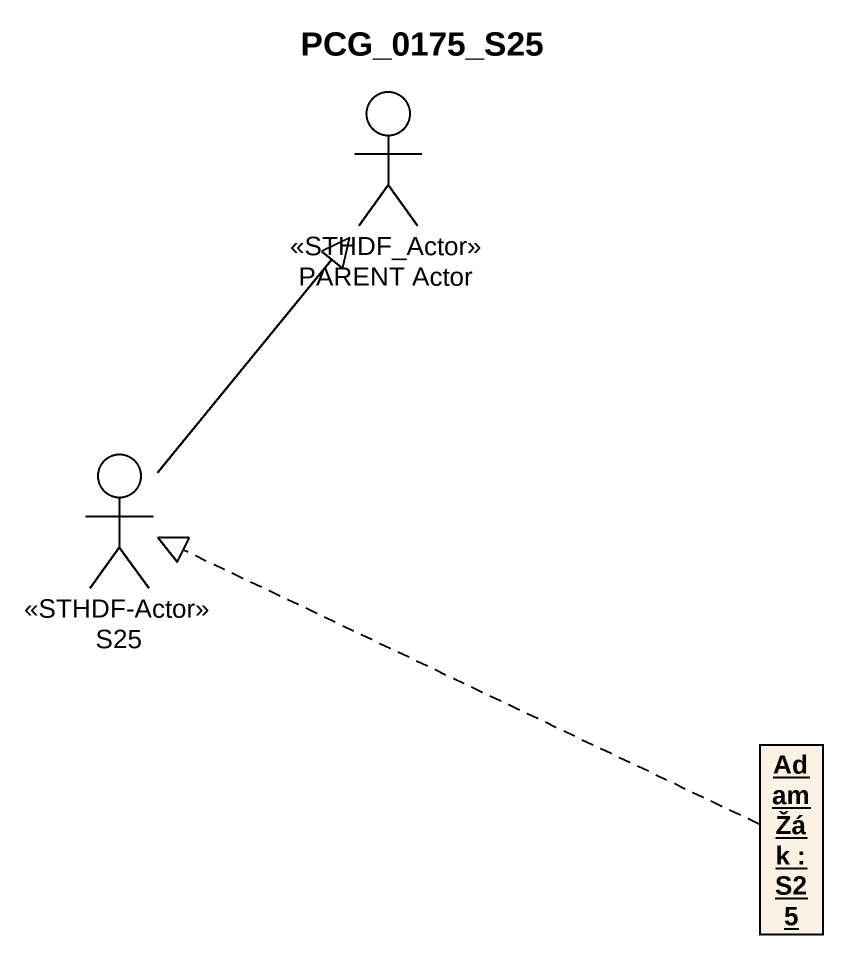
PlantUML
@startuml
title PCG_0175_S25
allowmixing
hide circle
hide empty members
actor "PARENT Actor" as PARENT_Actor <<STHDF_Actor>>
actor S25 <<STHDF-Actor>>
object "Adam Žák : S25" as Adam_Žák
S25 -up-|> PARENT_Actor
Adam_Žák .left.|> S25
@enduml
